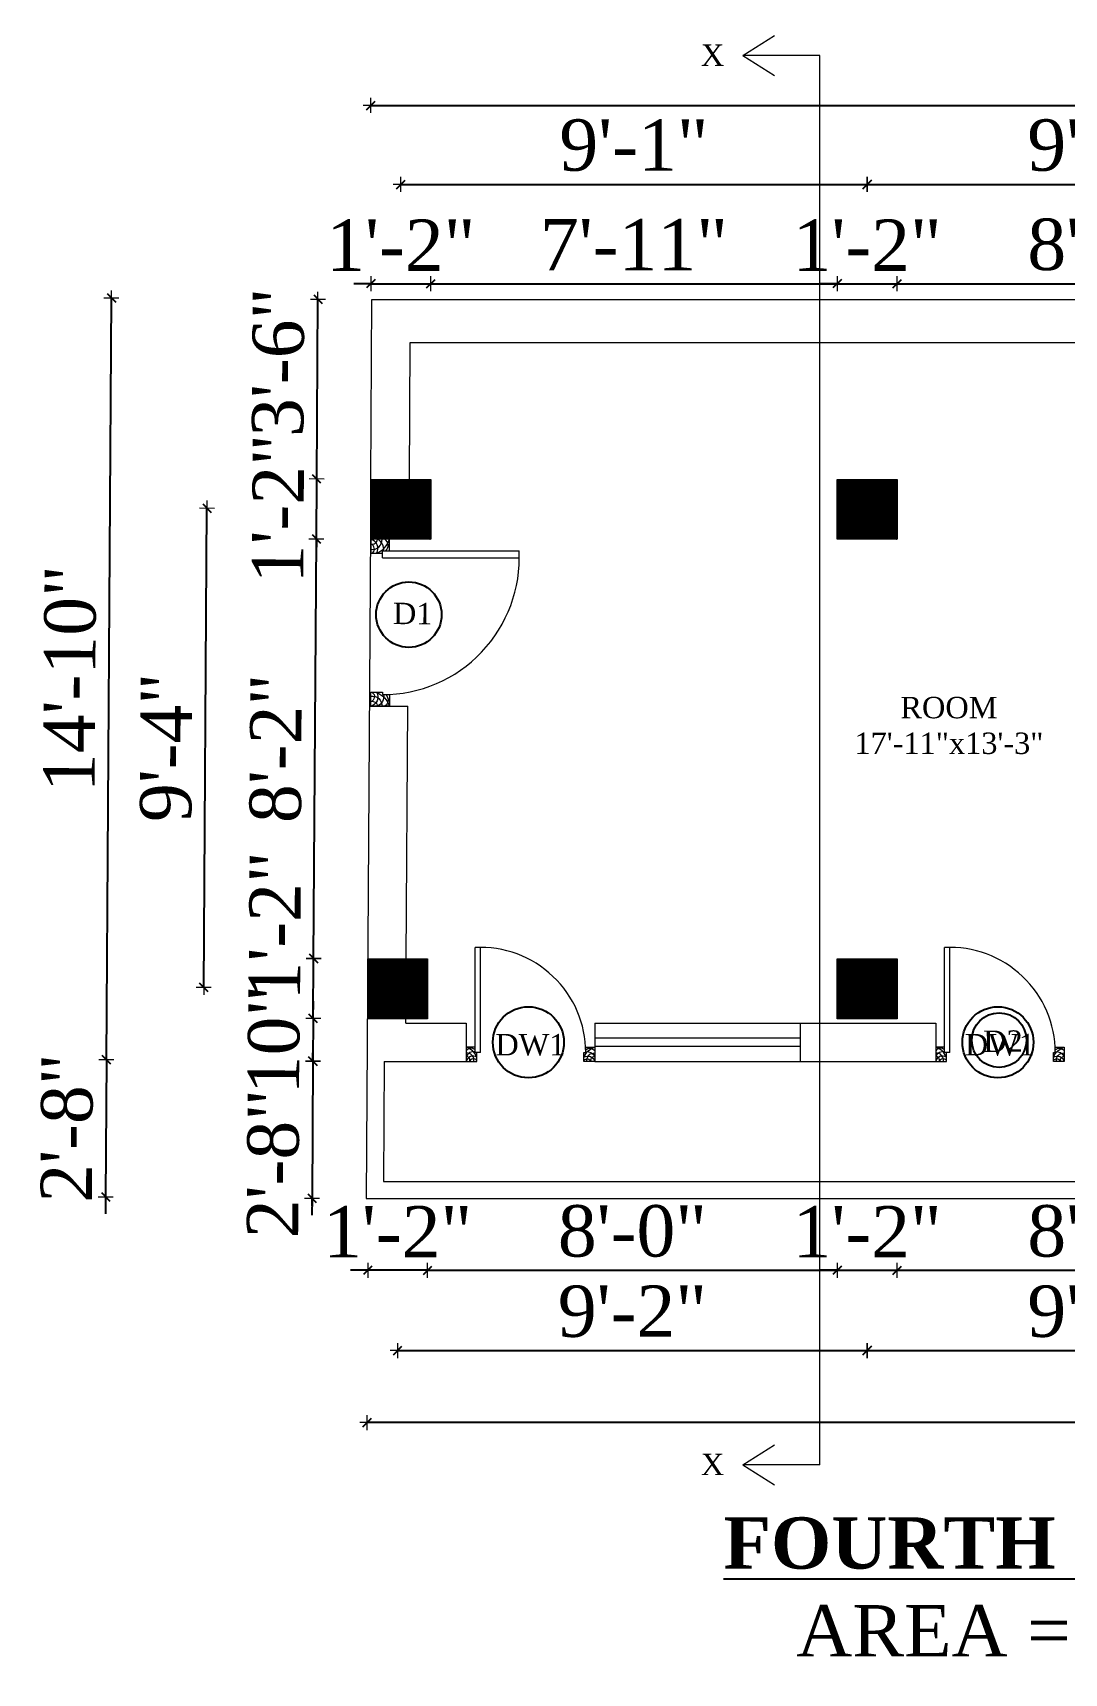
# Model space of a CAD drawing. Header units: inches. Extents: x 4069 to 291496, y -47643 to 12535.
# Drawn here: x 26964.6 to 27205.4, y 1336.8 to 1720 of the extents above; entities that cross this region are included whole.
import ezdxf

# ---------------------------------------------------------------- set-up
doc = ezdxf.new("R2010")
doc.units = ezdxf.units.IN
doc.header["$LTSCALE"] = 5
doc.header["$MEASUREMENT"] = 0
for name, color, linetype, lineweight in [('A-WALL', 7, 'Continuous', 9), ('Dimension', 7, 'Continuous', 18), ('DOOR', 62, 'Continuous', 0)]:
    doc.layers.add(name, color=color, linetype=linetype, lineweight=lineweight)
doc.layers.add('dim line', color=7, linetype='Continuous', lineweight=15, true_color=0xfab2b2)
doc.layers.add('TEXT', color=6, linetype='Continuous')
doc.layers.add('WALL', color=7, linetype='Continuous')
doc.styles.add('ordinary', font='times.ttf')
doc.dimstyles.new('Copy of 96', dxfattribs={"dimtxt": 7, "dimasz": 4, "dimexe": 0.5, "dimexo": 0.5, "dimgap": 3, "dimtad": 1, "dimdec": 1, "dimzin": 11, "dimdsep": 46, "dimlunit": 4, "dimtxsty": 'ordinary', "dimblk": 'OBLIQUE', "dimcen": 0.09, "dimse1": 1, "dimse2": 1, "dimclrt": 6, "dimazin": 0, "dimtfac": 1, "dimtdec": 1, "dimtix": 1, "dimtmove": 2, "dimatfit": 3, "dimldrblk": 'leader', "dimfxl": 0.5, "dimfxlon": 1, "dimtolj": 1, "dimtzin": 0, "dimarcsym": 0})
pattern_1 = [(45, (2730.27903, 0), (-0.08838834765, 0.08838834765), [])]

# ---------------------------------------------------------------- blocks, each defined once
blk = doc.blocks.new('A$C27B36B59')
at = {"layer": 'DOOR'}
for p, q in [((0, 4), (0, 0)), ((2.5, 4), (0, 4)), ((2.5, 2.5), (2.5, 4)), ((0, 0), (3, 0)), ((3, 2.5), (2.5, 2.5)), ((3, 0), (3, 2.5))]:
    blk.add_line(p, q, dxfattribs=at)
for centre, radius, start, end in [((-1.4, -0.54), 4.75, 22.1411, 72.838), ((1.34, 2.09), 1.64, 45.138, 144.8948), ((2.21, 0.3), 2.49, 83.3149, 152.658), ((0.13, 0.37), 2.05, 349.4875, 93.6805), ((1.96, -0.47), 2.01, 58.7447, 166.495), ((-0.06, 0.32), 1.13, 343.542, 86.947), ((2.08, -0.4), 1.17, 38.2816, 160.1519)]:
    blk.add_arc(centre, radius, start, end, dxfattribs=at)
blk = doc.blocks.new('D2')
at = {"layer": 'DOOR'}
for p, q in [((74473.95, 24047.59), (74473.95, 24018.09)), ((74473.95, 24047.59), (74475.45, 24047.59)), ((74475.45, 24047.59), (74475.45, 24018.13))]:
    blk.add_line(p, q, dxfattribs=at)
blk.add_arc((74473.95, 24047.59), 29.5, 180, 272.9146, dxfattribs=at)
at = {"layer": 'DOOR', "xscale": -1, "rotation": 180}
blk.add_blockref('A$C27B36B59', (74441.95, 24050.09), dxfattribs=at)
at = {"layer": 'DOOR', "rotation": 180}
blk.add_blockref('A$C27B36B59', (74477.95, 24050.09), dxfattribs=at)
blk = doc.blocks.new('oblique')
at = {"color": 0, "lineweight": -2}
blk.add_line((0.25, 0.25), (-0.25, -0.25), dxfattribs=at)
at = {"layer": 'dim line', "lineweight": 9}
for p, q in [((-0.4375, 0), (0.4375, 0)), ((0, 0.4375), (0, -0.4375))]:
    blk.add_line(p, q, dxfattribs=at)
blk = doc.blocks.new('*D453')
at = {"layer": 'A-WALL', "color": 0, "lineweight": -2, "ltscale": 50, "transparency": 16777216}
for p, q in [((27042.74, 1430.96), (27038.74, 1430.96)), ((27056.74, 1430.96), (27042.74, 1430.96)), ((27056.74, 1430.96), (27060.74, 1430.96))]:
    blk.add_line(p, q, dxfattribs=at)
at = {"layer": 'Defpoints', "color": 0, "ltscale": 50, "transparency": 16777216}
for p in [(27042.74, 1489.72, -58.17), (27056.74, 1489.72, -58.17), (27042.74, 1430.96)]:
    blk.add_point(p, dxfattribs=at)
at = {"layer": 'A-WALL', "color": 0, "lineweight": -2, "ltscale": 50, "transparency": 16777216, "xscale": 4, "yscale": 4, "zscale": 4}
blk.add_blockref('oblique', (27042.74, 1430.96), dxfattribs=at)
at = {"layer": 'A-WALL', "color": 0, "lineweight": -2, "ltscale": 50, "transparency": 16777216, "xscale": 4, "yscale": 4, "zscale": 4, "rotation": 180}
blk.add_blockref('oblique', (27056.74, 1430.96), dxfattribs=at)
at = {"layer": 'A-WALL', "color": 6, "ltscale": 50, "transparency": 16777216, "insert": (27049.74, 1439.96), "char_height": 12, "attachment_point": 5, "style": 'ordinary'}
blk.add_mtext('\\A1;1\'-2"', dxfattribs=at)
blk = doc.blocks.new('_OBLIQUE')
at = {"color": 0, "linetype": 'ByBlock'}
blk.add_line((-0.5, -0.5), (0.5, 0.5), dxfattribs=at)
blk = doc.blocks.new('leader')
at = {"layer": 'Dimension'}
for p, q in [((0, -4.328), (0, 4.328)), ((-4.424, 0), (4.424, 0))]:
    blk.add_line(p, q, dxfattribs=at)
blk = doc.blocks.new('*D454')
at = {"layer": 'A-WALL', "color": 0, "lineweight": -2, "ltscale": 5, "transparency": 16777216}
blk.add_line((27056.74, 1430.96), (27152.36, 1430.96), dxfattribs=at)
at = {"layer": 'Defpoints', "color": 0, "ltscale": 5, "transparency": 16777216}
for p in [(27056.74, 1489.72, -58.17), (27152.36, 1489.72, -58.17), (27152.36, 1430.96)]:
    blk.add_point(p, dxfattribs=at)
at = {"layer": 'A-WALL', "color": 0, "lineweight": -2, "ltscale": 5, "transparency": 16777216, "xscale": 4, "yscale": 4, "zscale": 4, "rotation": 180}
blk.add_blockref('oblique', (27056.74, 1430.96), dxfattribs=at)
at = {"layer": 'A-WALL', "color": 0, "lineweight": -2, "ltscale": 5, "transparency": 16777216, "xscale": 4, "yscale": 4, "zscale": 4}
blk.add_blockref('oblique', (27152.36, 1430.96), dxfattribs=at)
at = {"layer": 'A-WALL', "color": 6, "ltscale": 5, "transparency": 16777216, "insert": (27104.55, 1440.07), "char_height": 12, "attachment_point": 5, "style": 'ordinary'}
blk.add_mtext('\\A1;8\'-0"', dxfattribs=at)
blk = doc.blocks.new('*D455')
at = {"layer": 'A-WALL', "color": 0, "lineweight": -2, "ltscale": 5, "transparency": 16777216}
for p, q in [((27152.36, 1430.96), (27148.36, 1430.96)), ((27152.36, 1430.96), (27166.36, 1430.96)), ((27166.36, 1430.96), (27170.36, 1430.96))]:
    blk.add_line(p, q, dxfattribs=at)
at = {"layer": 'Defpoints', "color": 0, "ltscale": 5, "transparency": 16777216}
for p in [(27152.36, 1489.72, -58.17), (27166.36, 1489.72, -58.17), (27166.36, 1430.96)]:
    blk.add_point(p, dxfattribs=at)
at = {"layer": 'A-WALL', "color": 0, "lineweight": -2, "ltscale": 5, "transparency": 16777216, "xscale": 4, "yscale": 4, "zscale": 4}
blk.add_blockref('oblique', (27152.36, 1430.96), dxfattribs=at)
at = {"layer": 'A-WALL', "color": 0, "lineweight": -2, "ltscale": 5, "transparency": 16777216, "xscale": 4, "yscale": 4, "zscale": 4, "rotation": 180}
blk.add_blockref('oblique', (27166.36, 1430.96), dxfattribs=at)
at = {"layer": 'A-WALL', "color": 6, "ltscale": 5, "transparency": 16777216, "insert": (27159.36, 1439.96), "char_height": 12, "attachment_point": 5, "style": 'ordinary'}
blk.add_mtext('\\A1;1\'-2"', dxfattribs=at)
blk = doc.blocks.new('*D456')
at = {"layer": 'A-WALL', "color": 0, "lineweight": -2, "ltscale": 5, "transparency": 16777216}
blk.add_line((27166.36, 1430.96), (27261.98, 1430.96), dxfattribs=at)
at = {"layer": 'Defpoints', "color": 0, "ltscale": 5, "transparency": 16777216}
for p in [(27166.36, 1489.72, -58.17), (27261.98, 1489.72, -58.17), (27261.98, 1430.96)]:
    blk.add_point(p, dxfattribs=at)
at = {"layer": 'A-WALL', "color": 0, "lineweight": -2, "ltscale": 5, "transparency": 16777216, "xscale": 4, "yscale": 4, "zscale": 4, "rotation": 180}
blk.add_blockref('oblique', (27166.36, 1430.96), dxfattribs=at)
at = {"layer": 'A-WALL', "color": 0, "lineweight": -2, "ltscale": 5, "transparency": 16777216, "xscale": 4, "yscale": 4, "zscale": 4}
blk.add_blockref('oblique', (27261.98, 1430.96), dxfattribs=at)
at = {"layer": 'A-WALL', "color": 6, "ltscale": 5, "transparency": 16777216, "insert": (27214.17, 1440.07), "char_height": 12, "attachment_point": 5, "style": 'ordinary'}
blk.add_mtext('\\A1;8\'-0"', dxfattribs=at)
blk = doc.blocks.new('*D439')
at = {"layer": 'A-WALL', "color": 0, "lineweight": -2, "ltscale": 5, "transparency": 16777216}
blk.add_line((27049.74, 1412.21), (27159.36, 1412.21), dxfattribs=at)
at = {"layer": 'Defpoints', "color": 0, "ltscale": 5, "transparency": 16777216}
for p in [(27049.74, 1496.72, -58.17), (27159.36, 1496.72, -58.17), (27159.36, 1412.21)]:
    blk.add_point(p, dxfattribs=at)
at = {"layer": 'A-WALL', "color": 0, "lineweight": -2, "ltscale": 5, "transparency": 16777216, "xscale": 4, "yscale": 4, "zscale": 4, "rotation": 180}
blk.add_blockref('oblique', (27049.74, 1412.21), dxfattribs=at)
at = {"layer": 'A-WALL', "color": 0, "lineweight": -2, "ltscale": 5, "transparency": 16777216, "xscale": 4, "yscale": 4, "zscale": 4}
blk.add_blockref('oblique', (27159.36, 1412.21), dxfattribs=at)
at = {"layer": 'A-WALL', "color": 6, "ltscale": 5, "transparency": 16777216, "insert": (27104.55, 1421.33), "char_height": 12, "attachment_point": 5, "style": 'ordinary'}
blk.add_mtext('\\A1;9\'-2"', dxfattribs=at)
blk = doc.blocks.new('*D460')
at = {"layer": 'A-WALL', "color": 0, "lineweight": -2, "ltscale": 5, "transparency": 16777216}
blk.add_line((27159.36, 1412.21), (27268.98, 1412.21), dxfattribs=at)
at = {"layer": 'Defpoints', "color": 0, "ltscale": 5, "transparency": 16777216}
for p in [(27159.36, 1496.72, -58.17), (27268.98, 1496.72, -58.17), (27268.98, 1412.21)]:
    blk.add_point(p, dxfattribs=at)
at = {"layer": 'A-WALL', "color": 0, "lineweight": -2, "ltscale": 5, "transparency": 16777216, "xscale": 4, "yscale": 4, "zscale": 4, "rotation": 180}
blk.add_blockref('oblique', (27159.36, 1412.21), dxfattribs=at)
at = {"layer": 'A-WALL', "color": 0, "lineweight": -2, "ltscale": 5, "transparency": 16777216, "xscale": 4, "yscale": 4, "zscale": 4}
blk.add_blockref('oblique', (27268.98, 1412.21), dxfattribs=at)
at = {"layer": 'A-WALL', "color": 6, "ltscale": 5, "transparency": 16777216, "insert": (27214.17, 1421.33), "char_height": 12, "attachment_point": 5, "style": 'ordinary'}
blk.add_mtext('\\A1;9\'-2"', dxfattribs=at)
blk = doc.blocks.new('*D440')
at = {"layer": 'A-WALL', "color": 0, "lineweight": -2, "ltscale": 5, "transparency": 16777216}
blk.add_line((27456.32, 1395.4), (27042.64, 1395.4), dxfattribs=at)
at = {"layer": 'Defpoints', "color": 0, "ltscale": 5, "transparency": 16777216}
for p in [(27456.32, 1600.06, -58), (27042.64, 1489.72, -58.17), (27042.64, 1395.4)]:
    blk.add_point(p, dxfattribs=at)
at = {"layer": 'A-WALL', "color": 0, "lineweight": -2, "ltscale": 5, "transparency": 16777216, "xscale": 4, "yscale": 4, "zscale": 4, "rotation": 180}
blk.add_blockref('oblique', (27042.64, 1395.4), dxfattribs=at)
at = {"layer": 'A-WALL', "color": 0, "lineweight": -2, "ltscale": 5, "transparency": 16777216, "xscale": 4, "yscale": 4, "zscale": 4}
blk.add_blockref('oblique', (27456.32, 1395.4), dxfattribs=at)
at = {"layer": 'A-WALL', "color": 6, "ltscale": 5, "transparency": 16777216, "insert": (27249.48, 1404.51), "char_height": 12, "attachment_point": 5, "style": 'ordinary'}
blk.add_mtext('\\A1;34\'-6"', dxfattribs=at)
blk = doc.blocks.new('*D462')
at = {"layer": 'A-WALL', "color": 0, "lineweight": -2, "ltscale": 50, "transparency": 16777216}
for p, q in [((27043.47, 1661.43), (27039.47, 1661.43)), ((27043.47, 1661.43), (27057.47, 1661.43)), ((27057.47, 1661.43), (27061.47, 1661.43))]:
    blk.add_line(p, q, dxfattribs=at)
at = {"layer": 'Defpoints', "color": 0, "ltscale": 50, "transparency": 16777216}
for p in [(27057.47, 1661.43), (27043.47, 1615.72, -58.17), (27057.47, 1615.72, -58.17)]:
    blk.add_point(p, dxfattribs=at)
at = {"layer": 'A-WALL', "color": 0, "lineweight": -2, "ltscale": 50, "transparency": 16777216, "xscale": 4, "yscale": 4, "zscale": 4}
blk.add_blockref('oblique', (27043.47, 1661.43), dxfattribs=at)
at = {"layer": 'A-WALL', "color": 0, "lineweight": -2, "ltscale": 50, "transparency": 16777216, "xscale": 4, "yscale": 4, "zscale": 4, "rotation": 180}
blk.add_blockref('oblique', (27057.47, 1661.43), dxfattribs=at)
at = {"layer": 'A-WALL', "color": 6, "ltscale": 50, "transparency": 16777216, "insert": (27050.47, 1670.43), "char_height": 12, "attachment_point": 5, "style": 'ordinary'}
blk.add_mtext('\\A1;1\'-2"', dxfattribs=at)
blk = doc.blocks.new('*D463')
at = {"layer": 'A-WALL', "color": 0, "lineweight": -2, "ltscale": 5, "transparency": 16777216}
blk.add_line((27057.47, 1661.43), (27152.36, 1661.43), dxfattribs=at)
at = {"layer": 'Defpoints', "color": 0, "ltscale": 5, "transparency": 16777216}
for p in [(27152.36, 1661.43), (27057.47, 1615.72, -58.17), (27152.36, 1615.72, -58.17)]:
    blk.add_point(p, dxfattribs=at)
at = {"layer": 'A-WALL', "color": 0, "lineweight": -2, "ltscale": 5, "transparency": 16777216, "xscale": 4, "yscale": 4, "zscale": 4, "rotation": 180}
blk.add_blockref('oblique', (27057.47, 1661.43), dxfattribs=at)
at = {"layer": 'A-WALL', "color": 0, "lineweight": -2, "ltscale": 5, "transparency": 16777216, "xscale": 4, "yscale": 4, "zscale": 4}
blk.add_blockref('oblique', (27152.36, 1661.43), dxfattribs=at)
at = {"layer": 'A-WALL', "color": 6, "ltscale": 5, "transparency": 16777216, "insert": (27104.91, 1670.55), "char_height": 12, "attachment_point": 5, "style": 'ordinary'}
blk.add_mtext('\\A1;7\'-11"', dxfattribs=at)
blk = doc.blocks.new('*D441')
at = {"layer": 'A-WALL', "color": 0, "lineweight": -2, "ltscale": 5, "transparency": 16777216}
for p, q in [((27152.36, 1661.43), (27148.36, 1661.43)), ((27152.36, 1661.43), (27166.36, 1661.43)), ((27166.36, 1661.43), (27170.36, 1661.43))]:
    blk.add_line(p, q, dxfattribs=at)
at = {"layer": 'Defpoints', "color": 0, "ltscale": 5, "transparency": 16777216}
for p in [(27166.36, 1661.43), (27152.36, 1615.72, -58.17), (27166.36, 1615.72, -58.17)]:
    blk.add_point(p, dxfattribs=at)
at = {"layer": 'A-WALL', "color": 0, "lineweight": -2, "ltscale": 5, "transparency": 16777216, "xscale": 4, "yscale": 4, "zscale": 4}
blk.add_blockref('oblique', (27152.36, 1661.43), dxfattribs=at)
at = {"layer": 'A-WALL', "color": 0, "lineweight": -2, "ltscale": 5, "transparency": 16777216, "xscale": 4, "yscale": 4, "zscale": 4, "rotation": 180}
blk.add_blockref('oblique', (27166.36, 1661.43), dxfattribs=at)
at = {"layer": 'A-WALL', "color": 6, "ltscale": 5, "transparency": 16777216, "insert": (27159.36, 1670.43), "char_height": 12, "attachment_point": 5, "style": 'ordinary'}
blk.add_mtext('\\A1;1\'-2"', dxfattribs=at)
blk = doc.blocks.new('*D464')
at = {"layer": 'A-WALL', "color": 0, "lineweight": -2, "ltscale": 5, "transparency": 16777216}
blk.add_line((27166.36, 1661.43), (27261.98, 1661.43), dxfattribs=at)
at = {"layer": 'Defpoints', "color": 0, "ltscale": 5, "transparency": 16777216}
for p in [(27261.98, 1661.43), (27166.36, 1615.72, -58.17), (27261.98, 1615.72, -58.17)]:
    blk.add_point(p, dxfattribs=at)
at = {"layer": 'A-WALL', "color": 0, "lineweight": -2, "ltscale": 5, "transparency": 16777216, "xscale": 4, "yscale": 4, "zscale": 4, "rotation": 180}
blk.add_blockref('oblique', (27166.36, 1661.43), dxfattribs=at)
at = {"layer": 'A-WALL', "color": 0, "lineweight": -2, "ltscale": 5, "transparency": 16777216, "xscale": 4, "yscale": 4, "zscale": 4}
blk.add_blockref('oblique', (27261.98, 1661.43), dxfattribs=at)
at = {"layer": 'A-WALL', "color": 6, "ltscale": 5, "transparency": 16777216, "insert": (27214.17, 1670.53), "char_height": 12, "attachment_point": 5, "style": 'ordinary'}
blk.add_mtext('\\A1;8\'-0"', dxfattribs=at)
blk = doc.blocks.new('*D443')
at = {"layer": 'A-WALL', "color": 0, "lineweight": -2, "ltscale": 5, "transparency": 16777216}
blk.add_line((27050.47, 1684.62), (27159.36, 1684.62), dxfattribs=at)
at = {"layer": 'Defpoints', "color": 0, "ltscale": 5, "transparency": 16777216}
for p in [(27159.36, 1684.62), (27050.47, 1608.72, -58.17), (27159.36, 1608.72, -58.17)]:
    blk.add_point(p, dxfattribs=at)
at = {"layer": 'A-WALL', "color": 0, "lineweight": -2, "ltscale": 5, "transparency": 16777216, "xscale": 4, "yscale": 4, "zscale": 4, "rotation": 180}
blk.add_blockref('oblique', (27050.47, 1684.62), dxfattribs=at)
at = {"layer": 'A-WALL', "color": 0, "lineweight": -2, "ltscale": 5, "transparency": 16777216, "xscale": 4, "yscale": 4, "zscale": 4}
blk.add_blockref('oblique', (27159.36, 1684.62), dxfattribs=at)
at = {"layer": 'A-WALL', "color": 6, "ltscale": 5, "transparency": 16777216, "insert": (27104.91, 1693.74), "char_height": 12, "attachment_point": 5, "style": 'ordinary'}
blk.add_mtext('\\A1;9\'-1"', dxfattribs=at)
blk = doc.blocks.new('*D467')
at = {"layer": 'A-WALL', "color": 0, "lineweight": -2, "ltscale": 5, "transparency": 16777216}
blk.add_line((27159.36, 1684.62), (27268.98, 1684.62), dxfattribs=at)
at = {"layer": 'Defpoints', "color": 0, "ltscale": 5, "transparency": 16777216}
for p in [(27268.98, 1684.62), (27159.36, 1608.72, -58.17), (27268.98, 1608.72, -58.17)]:
    blk.add_point(p, dxfattribs=at)
at = {"layer": 'A-WALL', "color": 0, "lineweight": -2, "ltscale": 5, "transparency": 16777216, "xscale": 4, "yscale": 4, "zscale": 4, "rotation": 180}
blk.add_blockref('oblique', (27159.36, 1684.62), dxfattribs=at)
at = {"layer": 'A-WALL', "color": 0, "lineweight": -2, "ltscale": 5, "transparency": 16777216, "xscale": 4, "yscale": 4, "zscale": 4}
blk.add_blockref('oblique', (27268.98, 1684.62), dxfattribs=at)
at = {"layer": 'A-WALL', "color": 6, "ltscale": 5, "transparency": 16777216, "insert": (27214.17, 1693.74), "char_height": 12, "attachment_point": 5, "style": 'ordinary'}
blk.add_mtext('\\A1;9\'-2"', dxfattribs=at)
blk = doc.blocks.new('*D444')
at = {"layer": 'A-WALL', "color": 0, "lineweight": -2, "ltscale": 5, "transparency": 16777216}
blk.add_line((27043.47, 1703.06), (27456.32, 1703.06), dxfattribs=at)
at = {"layer": 'Defpoints', "color": 0, "ltscale": 5, "transparency": 16777216}
for p in [(27456.32, 1703.06), (27043.47, 1615.72, -58.17), (27456.32, 1600.06, -58)]:
    blk.add_point(p, dxfattribs=at)
at = {"layer": 'A-WALL', "color": 0, "lineweight": -2, "ltscale": 5, "transparency": 16777216, "xscale": 4, "yscale": 4, "zscale": 4, "rotation": 180}
blk.add_blockref('oblique', (27043.47, 1703.06), dxfattribs=at)
at = {"layer": 'A-WALL', "color": 0, "lineweight": -2, "ltscale": 5, "transparency": 16777216, "xscale": 4, "yscale": 4, "zscale": 4}
blk.add_blockref('oblique', (27456.32, 1703.06), dxfattribs=at)
at = {"layer": 'A-WALL', "color": 6, "ltscale": 5, "transparency": 16777216, "insert": (27249.89, 1712.16), "char_height": 12, "attachment_point": 5, "style": 'ordinary'}
blk.add_mtext('\\A1;34\'-5"', dxfattribs=at)
blk = doc.blocks.new('*D445')
at = {"layer": 'A-WALL', "color": 0, "lineweight": -2, "ltscale": 50, "transparency": 16777216}
blk.add_line((27030.02, 1489.8), (27030.11, 1503.8), dxfattribs=at)
at = {"layer": 'Defpoints', "color": 0, "ltscale": 50, "transparency": 16777216}
for p in [(27030.11, 1503.8), (27042.74, 1503.72, -58.17), (27042.64, 1489.72, -58.17)]:
    blk.add_point(p, dxfattribs=at)
at = {"layer": 'A-WALL', "color": 0, "lineweight": -2, "ltscale": 50, "transparency": 16777216, "xscale": 4, "yscale": 4, "zscale": 4}
for p, rotation in [((27030.11, 1503.8), 89.6259071472328), ((27030.02, 1489.8), 269.6259071472328)]:
    blk.add_blockref('oblique', p, dxfattribs=dict(at, rotation=rotation))
at = {"layer": 'A-WALL', "color": 6, "ltscale": 50, "transparency": 16777216, "insert": (27021.06, 1511.41), "char_height": 12, "attachment_point": 5, "rotation": 89.6259, "style": 'ordinary'}
blk.add_mtext('\\A1;1\'-2"', dxfattribs=at)
blk = doc.blocks.new('*D446')
at = {"layer": 'A-WALL', "color": 0, "lineweight": -2, "ltscale": 5, "transparency": 16777216}
blk.add_line((27030.11, 1503.8), (27030.75, 1601.8), dxfattribs=at)
at = {"layer": 'Defpoints', "color": 0, "ltscale": 5, "transparency": 16777216}
for p in [(27030.75, 1601.8), (27043.47, 1601.72, -58.17), (27042.74, 1503.72, -58.17)]:
    blk.add_point(p, dxfattribs=at)
at = {"layer": 'A-WALL', "color": 0, "lineweight": -2, "ltscale": 5, "transparency": 16777216, "xscale": 4, "yscale": 4, "zscale": 4}
for p, rotation in [((27030.75, 1601.8), 89.62590714723383), ((27030.11, 1503.8), 269.6259071472338)]:
    blk.add_blockref('oblique', p, dxfattribs=dict(at, rotation=rotation))
at = {"layer": 'A-WALL', "color": 6, "ltscale": 5, "transparency": 16777216, "insert": (27021.33, 1552.86), "char_height": 12, "attachment_point": 5, "rotation": 89.6259, "style": 'ordinary'}
blk.add_mtext('\\A1;8\'-2"', dxfattribs=at)
blk = doc.blocks.new('*D469')
at = {"layer": 'A-WALL', "color": 0, "lineweight": -2, "ltscale": 5, "transparency": 16777216}
for p, q in [((27030.84, 1615.8), (27030.87, 1619.8)), ((27030.75, 1601.8), (27030.84, 1615.8)), ((27030.75, 1601.8), (27030.72, 1597.8))]:
    blk.add_line(p, q, dxfattribs=at)
at = {"layer": 'Defpoints', "color": 0, "ltscale": 5, "transparency": 16777216}
for p in [(27030.84, 1615.8), (27043.47, 1615.72, -58.17), (27043.47, 1601.72, -58.17)]:
    blk.add_point(p, dxfattribs=at)
at = {"layer": 'A-WALL', "color": 0, "lineweight": -2, "ltscale": 5, "transparency": 16777216, "xscale": 4, "yscale": 4, "zscale": 4}
for p, rotation in [((27030.84, 1615.8), 269.6259071472338), ((27030.75, 1601.8), 89.62590714723383)]:
    blk.add_blockref('oblique', p, dxfattribs=dict(at, rotation=rotation))
at = {"layer": 'A-WALL', "color": 6, "ltscale": 5, "transparency": 16777216, "insert": (27021.8, 1608.86), "char_height": 12, "attachment_point": 5, "rotation": 89.6259, "style": 'ordinary'}
blk.add_mtext('\\A1;1\'-2"', dxfattribs=at)
blk = doc.blocks.new('*D447')
at = {"layer": 'A-WALL', "color": 0, "lineweight": -2, "ltscale": 5, "transparency": 16777216}
blk.add_line((27004.48, 1497.02), (27005.21, 1609.02), dxfattribs=at)
at = {"layer": 'Defpoints', "color": 0, "ltscale": 5, "transparency": 16777216}
for p in [(27005.21, 1609.02), (27050.47, 1608.72, -58.17), (27049.74, 1496.72, -58.17)]:
    blk.add_point(p, dxfattribs=at)
at = {"layer": 'A-WALL', "color": 0, "lineweight": -2, "ltscale": 5, "transparency": 16777216, "xscale": 4, "yscale": 4, "zscale": 4}
for p, rotation in [((27005.21, 1609.02), 89.62590714723383), ((27004.48, 1497.02), 269.6259071472338)]:
    blk.add_blockref('oblique', p, dxfattribs=dict(at, rotation=rotation))
at = {"layer": 'A-WALL', "color": 6, "ltscale": 5, "transparency": 16777216, "insert": (26995.73, 1553.08), "char_height": 12, "attachment_point": 5, "rotation": 89.6259, "style": 'ordinary'}
blk.add_mtext('\\A1;9\'-4"', dxfattribs=at)
blk = doc.blocks.new('*D448')
at = {"layer": 'A-WALL', "color": 0, "lineweight": -2, "ltscale": 5, "transparency": 16777216}
blk.add_line((26981.75, 1480.12), (26982.92, 1658.12), dxfattribs=at)
at = {"layer": 'Defpoints', "color": 0, "ltscale": 5, "transparency": 16777216}
for p in [(26982.92, 1658.12), (27043.74, 1657.72, -58.17), (27042.58, 1479.72, -58.17)]:
    blk.add_point(p, dxfattribs=at)
at = {"layer": 'A-WALL', "color": 0, "lineweight": -2, "ltscale": 5, "transparency": 16777216, "xscale": 4, "yscale": 4, "zscale": 4}
for p, rotation in [((26982.92, 1658.12), 89.62590714723383), ((26981.75, 1480.12), 269.6259071472338)]:
    blk.add_blockref('oblique', p, dxfattribs=dict(at, rotation=rotation))
at = {"layer": 'A-WALL', "color": 6, "ltscale": 5, "transparency": 16777216, "insert": (26973.23, 1569.18), "char_height": 12, "attachment_point": 5, "rotation": 89.6259, "style": 'ordinary'}
blk.add_mtext('\\A1;14\'-10"', dxfattribs=at)
blk = doc.blocks.new('*D449')
at = {"layer": 'A-WALL', "color": 0, "lineweight": -2, "ltscale": 5, "transparency": 16777216}
blk.add_line((27030.84, 1615.8), (27031.12, 1657.8), dxfattribs=at)
at = {"layer": 'Defpoints', "color": 0, "ltscale": 5, "transparency": 16777216}
for p in [(27031.12, 1657.8), (27043.74, 1657.72), (27043.47, 1615.72, -58.17)]:
    blk.add_point(p, dxfattribs=at)
at = {"layer": 'A-WALL', "color": 0, "lineweight": -2, "ltscale": 5, "transparency": 16777216, "xscale": 4, "yscale": 4, "zscale": 4}
for p, rotation in [((27031.12, 1657.8), 89.62590714723383), ((27030.84, 1615.8), 269.6259071472338)]:
    blk.add_blockref('oblique', p, dxfattribs=dict(at, rotation=rotation))
at = {"layer": 'A-WALL', "color": 6, "ltscale": 5, "transparency": 16777216, "insert": (27021.88, 1643.06), "char_height": 12, "attachment_point": 5, "rotation": 89.6259, "style": 'ordinary'}
blk.add_mtext('\\A1;3\'-6"', dxfattribs=at)
blk = doc.blocks.new('*D434')
at = {"layer": 'A-WALL', "color": 0, "lineweight": -2, "ltscale": 5, "transparency": 16777216}
for p, q in [((27030.02, 1489.8), (27030.05, 1493.8)), ((27030.02, 1489.8), (27029.95, 1479.8)), ((27029.95, 1479.8), (27029.93, 1475.8))]:
    blk.add_line(p, q, dxfattribs=at)
at = {"layer": 'Defpoints', "color": 0, "ltscale": 5, "transparency": 16777216}
for p in [(27042.64, 1489.72, -58.17), (27029.95, 1479.8), (27042.58, 1479.72, -58.17)]:
    blk.add_point(p, dxfattribs=at)
at = {"layer": 'A-WALL', "color": 0, "lineweight": -2, "ltscale": 5, "transparency": 16777216, "xscale": 4, "yscale": 4, "zscale": 4}
for p, rotation in [((27030.02, 1489.8), 269.6259071472338), ((27029.95, 1479.8), 89.62590714723383)]:
    blk.add_blockref('oblique', p, dxfattribs=dict(at, rotation=rotation))
at = {"layer": 'A-WALL', "color": 6, "ltscale": 5, "transparency": 16777216, "insert": (27020.88, 1484.86), "char_height": 12, "attachment_point": 5, "rotation": 89.6259, "style": 'ordinary'}
blk.add_mtext('\\A1;10"', dxfattribs=at)
blk = doc.blocks.new('*D450')
at = {"layer": 'A-WALL', "color": 0, "lineweight": -2, "ltscale": 5, "transparency": 16777216}
for p, q in [((27029.95, 1479.8), (27029.98, 1483.8)), ((27029.95, 1479.8), (27029.74, 1447.8)), ((27029.74, 1447.8), (27029.72, 1443.8))]:
    blk.add_line(p, q, dxfattribs=at)
at = {"layer": 'Defpoints', "color": 0, "ltscale": 5, "transparency": 16777216}
for p in [(27042.58, 1479.72, -58.17), (27029.74, 1447.8), (27042.37, 1447.72)]:
    blk.add_point(p, dxfattribs=at)
at = {"layer": 'A-WALL', "color": 0, "lineweight": -2, "ltscale": 5, "transparency": 16777216, "xscale": 4, "yscale": 4, "zscale": 4}
for p, rotation in [((27029.95, 1479.8), 269.6259071472338), ((27029.74, 1447.8), 89.62590714723383)]:
    blk.add_blockref('oblique', p, dxfattribs=dict(at, rotation=rotation))
at = {"layer": 'A-WALL', "color": 6, "ltscale": 5, "transparency": 16777216, "insert": (27020.7, 1455.88), "char_height": 12, "attachment_point": 5, "rotation": 89.6259, "style": 'ordinary'}
blk.add_mtext('\\A1;2\'-8"', dxfattribs=at)
blk = doc.blocks.new('*D438')
at = {"layer": 'A-WALL', "color": 0, "lineweight": -2, "ltscale": 5, "transparency": 16777216}
for p, q in [((26981.75, 1480.12), (26981.78, 1484.12)), ((26981.75, 1480.12), (26981.55, 1448.12)), ((26981.55, 1448.12), (26981.52, 1444.12))]:
    blk.add_line(p, q, dxfattribs=at)
at = {"layer": 'Defpoints', "color": 0, "ltscale": 5, "transparency": 16777216}
for p in [(27042.58, 1479.72, -58.17), (26981.55, 1448.12), (27042.37, 1447.72, -58.17)]:
    blk.add_point(p, dxfattribs=at)
at = {"layer": 'A-WALL', "color": 0, "lineweight": -2, "ltscale": 5, "transparency": 16777216, "xscale": 4, "yscale": 4, "zscale": 4}
for p, rotation in [((26981.75, 1480.12), 269.6259071472338), ((26981.55, 1448.12), 89.62590714723383)]:
    blk.add_blockref('oblique', p, dxfattribs=dict(at, rotation=rotation))
at = {"layer": 'A-WALL', "color": 6, "ltscale": 5, "transparency": 16777216, "insert": (26972.55, 1464.18), "char_height": 12, "attachment_point": 5, "rotation": 89.6259, "style": 'ordinary'}
blk.add_mtext('\\A1;2\'-8"', dxfattribs=at)

msp = doc.modelspace()

# ---------------------------------------------------------------- hatches: boundary and pattern name
at = {"layer": 'A-WALL', "ltscale": 5}
h = msp.add_hatch(dxfattribs=at)
h.set_pattern_fill('ANSI31', color=256)
h.set_pattern_definition(pattern_1)
h.paths.add_polyline_path([(27057.46721, 1615.72114), (27043.46721, 1615.72114), (27043.46721, 1601.72114), (27047.80054, 1601.72114), (27057.46721, 1601.72114)])
h = msp.add_hatch(dxfattribs=at)
h.set_pattern_fill('ANSI31', color=256)
h.set_pattern_definition(pattern_1)
h.paths.add_polyline_path([(27166.35704, 1615.72114), (27152.35704, 1615.72114), (27152.35704, 1601.72114), (27166.35704, 1601.72114)])
h = msp.add_hatch(dxfattribs=at)
h.set_pattern_fill('ANSI31', color=256)
h.set_pattern_definition(pattern_1)
h.paths.add_polyline_path([(27056.73593, 1503.72114), (27042.73593, 1503.72114), (27042.73593, 1489.72114), (27056.73593, 1489.72114)])
h = msp.add_hatch(dxfattribs=at)
h.set_pattern_fill('ANSI31', color=256)
h.set_pattern_definition(pattern_1)
h.paths.add_polyline_path([(27166.35704, 1503.72114), (27152.35704, 1503.72114), (27152.35704, 1489.72114), (27166.35704, 1489.72114)])

# ---------------------------------------------------------------- linework, layer by layer
for p, q in [((27130.3018, 1714.72114), (27137.73096, 1719.40035)), ((27148.3018, 1714.72114), (27130.3018, 1714.72114)), ((27130.3018, 1714.72114), (27137.73096, 1710.04193)), ((27148.3018, 1385.51726), (27148.3018, 1714.72114)), ((27043.46721, 1615.72114), (27043.74143, 1657.72114)), ((27043.74143, 1657.72114), (27353.65234, 1657.72114)), ((27052.46701, 1615.66238), (27052.67633, 1647.72114)), ((27052.67633, 1647.72114), (27261.97816, 1647.72114)), ((27043.46721, 1615.72114), (27042.37029, 1447.72114)), ((27043.12116, 1562.72127), (27052.12135, 1562.72127)), ((27051.73612, 1503.72114), (27052.12135, 1562.72127)), ((27051.63818, 1488.72114), (27051.64471, 1489.72114)), ((27051.63818, 1488.72114), (27065.73593, 1488.72114)), ((27065.73593, 1488.72114), (27065.73593, 1479.72114)), ((27095.73593, 1488.72114), (27175.35704, 1488.72114)), ((27095.73593, 1488.72114), (27095.73593, 1479.72114)), ((27143.73593, 1488.72114), (27143.73593, 1479.72114)), ((27143.73593, 1488.72114), (27143.73593, 1479.72114)), ((27175.35704, 1488.72114), (27175.35704, 1479.72114)), ((27143.73593, 1485.22114), (27095.73593, 1485.22114)), ((27143.73593, 1483.22114), (27095.73593, 1483.22114)), ((27046.57931, 1479.72114), (27046.39649, 1451.72114)), ((27046.57931, 1479.72114), (27065.73593, 1479.72114)), ((27095.73593, 1479.72114), (27175.35704, 1479.72114)), ((27046.39649, 1451.72114), (27271.97816, 1451.72114)), ((27042.37029, 1447.72114), (27359.20476, 1447.72114)), ((27130.3018, 1385.51726), (27137.73096, 1390.19646)), ((27148.3018, 1385.51726), (27130.3018, 1385.51726)), ((27130.3018, 1385.51726), (27137.73096, 1380.83805))]:
    msp.add_line(p, q, dxfattribs=at)
at = {"layer": 'A-WALL', "ltscale": 5, "elevation": -58.16904}
for points in [[(27043.46721, 1615.72114), (27057.46721, 1615.72114), (27057.46721, 1601.72114), (27043.46721, 1601.72114)], [(27152.35704, 1615.72114), (27166.35704, 1615.72114), (27166.35704, 1601.72114), (27152.35704, 1601.72114)], [(27042.73593, 1503.72114), (27056.73593, 1503.72114), (27056.73593, 1489.72114), (27042.73593, 1489.72114)], [(27152.35704, 1503.72114), (27166.35704, 1503.72114), (27166.35704, 1489.72114), (27152.35704, 1489.72114)]]:
    msp.add_lwpolyline(points, close=True, dxfattribs=at)
at = {"layer": 'TEXT'}
for centre, radius in [((27052.35096, 1584.11797, -58.16904), 7.64038), ((27080.26216, 1484.22114, -58.16904), 8.29786), ((27189.88328, 1484.22114, -58.16904), 8.29786), ((27190.16167, 1484.73217, -58.16904), 6.36673)]:
    msp.add_circle(centre, radius, dxfattribs=at)

# ---------------------------------------------------------------- block references
at = {"layer": 'WALL', "color": 2, "linetype": 'ByBlock'}
for p, xscale, yscale, zscale, rotation in [((53097.72911, -79082.72602, -58.16904), 1.083333333326322, 1.083333333326322, 1.083333333326322, 89.99999999998198), ((89128.21269, 21520.6594, -58.16904), 0.8332999999984168, 0.8333000000000084, 0.8333, 180), ((89237.8338, 21520.6594, -58.16904), 0.8332999999984168, 0.8333000000000084, 0.8333, 180)]:
    msp.add_blockref('D2', p, dxfattribs=dict(at, xscale=xscale, yscale=yscale, zscale=zscale, rotation=rotation))

# ---------------------------------------------------------------- texts
at = {"layer": 'TEXT', "style": 'ordinary'}
for p in [(27120.5201, 1712.30629, -58.16904), (27120.5201, 1383.1024, -58.16904)]:
    msp.add_text('X', height=5, dxfattribs=at).set_placement(p)
for s, rotation, p in [('D1', 359.5142373, (27048.62472, 1581.91672, -58.16904)), ('D2', 0.4857627, (27186.47772, 1481.94442, -58.16904)), ('DW1', 0.0003881, (27072.54974, 1481.15703, -58.16904)), ('DW1', 0.0003881, (27182.17086, 1481.15703, -58.16904))]:
    msp.add_text(s, height=5, rotation=rotation, dxfattribs=at).set_placement(p)
at = {"layer": 'TEXT', "insert": (27178.45482, 1551.50119), "char_height": 5, "attachment_point": 8, "rotation": 359.9996119, "style": 'ordinary'}
msp.add_mtext_dynamic_manual_height_columns('ROOM\\P17\'-11"x13\'-3"', width=101.5687276, gutter_width=1720.71691, heights=[0], dxfattribs=at)
at = {"layer": 'TEXT', "char_height": 12, "width": 219.8150831, "attachment_point": 8, "rotation": 359.9996119, "style": 'ordinary'}
for s, insert in [('{\\fTimes New Roman|b1|i0|c0|p18;\\LFOURTH FLOOR PLAN}', (27226.01065, 1361.08287)), ('AREA = 458.09sq. ft.', (27222.42589, 1336.84211))]:
    msp.add_mtext(s, dxfattribs=dict(at, insert=insert))

# ---------------------------------------------------------------- dimensions: what is measured, and where the dimension line sits
at = {"layer": 'A-WALL', "ltscale": 5}
for base, p1, p2, picture, middle in [((27456.3152, 1703.05625), (27043.46721, 1615.72114, -58.16904), (27456.3152, 1600.06038, -58), '*D444', (27249.8912, 1712.16007)), ((27159.35704, 1684.62344), (27050.46721, 1608.72114, -58.16904), (27159.35704, 1608.72114, -58.16904), '*D443', (27104.91212, 1693.74457)), ((27268.97816, 1684.62344), (27159.35704, 1608.72114, -58.16904), (27268.97816, 1608.72114, -58.16904), '*D467', (27214.1676, 1693.74457)), ((27152.35704, 1661.43026), (27057.46721, 1615.72114, -58.16904), (27152.35704, 1615.72114, -58.16904), '*D463', (27104.91212, 1670.55139)), ((27261.97816, 1661.43026), (27166.35704, 1615.72114, -58.16904), (27261.97816, 1615.72114, -58.16904), '*D464', (27214.1676, 1670.53408)), ((27166.35704, 1661.43026), (27152.35704, 1615.72114, -58.16904), (27166.35704, 1615.72114, -58.16904), '*D441', (27159.35704, 1670.43026)), ((27042.64452, 1395.4045), (27456.3152, 1600.06038, -58), (27042.64452, 1489.72114, -58.16904), '*D440', (27249.47986, 1404.50832)), ((27159.35704, 1412.21176), (27049.73593, 1496.72114, -58.16904), (27159.35704, 1496.72114, -58.16904), '*D439', (27104.54649, 1421.33288)), ((27268.97816, 1412.21176), (27159.35704, 1496.72114, -58.16904), (27268.97816, 1496.72114, -58.16904), '*D460', (27214.1676, 1421.33288)), ((27152.35704, 1430.96455), (27056.73593, 1489.72114, -58.16904), (27152.35704, 1489.72114, -58.16904), '*D454', (27104.54649, 1440.06837)), ((27166.35704, 1430.96455), (27152.35704, 1489.72114, -58.16904), (27166.35704, 1489.72114, -58.16904), '*D455', (27159.35704, 1439.96455)), ((27261.97816, 1430.96455), (27166.35704, 1489.72114, -58.16904), (27261.97816, 1489.72114, -58.16904), '*D456', (27214.1676, 1440.06837))]:
    dim = msp.add_linear_dim(base=base, p1=p1, p2=p2, dimstyle='Copy of 96', override={"dimtxt": 12, "dimdec": 0, "dimblk": 'oblique', "dimtdec": 0, "dimarcsym": 1}, dxfattribs=at)
    dim.commit()
    dim.dimension.update_dxf_attribs({"geometry": picture, "text_midpoint": middle})
at = {"layer": 'A-WALL', "ltscale": 50}
for base, p1, p2, picture, middle in [((27057.46721, 1661.43026), (27043.46721, 1615.72114, -58.16904), (27057.46721, 1615.72114, -58.16904), '*D462', (27050.46721, 1670.43026)), ((27042.73593, 1430.96455), (27056.73593, 1489.72114, -58.16904), (27042.73593, 1489.72114, -58.16904), '*D453', (27049.73593, 1439.96455))]:
    dim = msp.add_linear_dim(base=base, p1=p1, p2=p2, dimstyle='Copy of 96', override={"dimtxt": 12, "dimdec": 0, "dimblk": 'oblique', "dimtdec": 0, "dimarcsym": 1}, dxfattribs=at)
    dim.commit()
    dim.dimension.update_dxf_attribs({"geometry": picture, "text_midpoint": middle})
at = {"layer": 'A-WALL', "ltscale": 5}
for base, p1, p2, picture, middle in [((26982.91696, 1658.11828), (27042.57923, 1479.72114, -58.16904), (27043.74143, 1657.72114, -58.16904), '*D448', (26973.23223, 1569.17772)), ((27030.84159, 1615.80358), (27043.46721, 1601.72114, -58.16904), (27043.46721, 1615.72114, -58.16904), '*D469', (27021.79608, 1608.86264)), ((27005.21214, 1609.01662), (27049.73593, 1496.72114, -58.16904), (27050.46721, 1608.72114, -58.16904), '*D447', (26995.72557, 1553.07618)), ((27030.75018, 1601.80418), (27042.73593, 1503.72114, -58.16904), (27043.46721, 1601.72114, -58.16904), '*D446', (27021.32662, 1552.86332)), ((27029.95361, 1479.80358), (27042.64452, 1489.72114, -58.16904), (27042.57923, 1479.72114, -58.16904), '*D434', (27020.88263, 1484.86302)), ((26981.54582, 1448.11828), (27042.57923, 1479.72114, -58.16904), (27042.37029, 1447.72114, -58.16904), '*D438', (26972.54666, 1464.17772))]:
    dim = msp.add_linear_dim(base=base, p1=p1, p2=p2, angle=269.6259071, dimstyle='Copy of 96', override={"dimtxt": 12, "dimdec": 0, "dimblk": 'oblique', "dimtdec": 0, "dimarcsym": 1}, dxfattribs=at)
    dim.commit()
    dim.dimension.update_dxf_attribs({"geometry": picture, "text_midpoint": middle})
for base, p1, p2, picture, middle in [((27031.11582, 1657.80358), (27043.46721, 1615.72114, -58.16904), (27043.74143, 1657.72114), '*D449', (27021.87508, 1643.05742)), ((27029.74468, 1447.80358), (27042.57923, 1479.72114, -58.16904), (27042.37029, 1447.72114), '*D450', (27020.69981, 1455.8842))]:
    dim = msp.add_linear_dim(base=base, p1=p1, p2=p2, angle=269.6259071, dimstyle='Copy of 96', override={"dimtxt": 12, "dimdec": 0, "dimblk": 'oblique', "dimtdec": 0, "dimarcsym": 1}, dxfattribs=at)
    dim.commit()
    dim.dimension.update_dxf_attribs({"geometry": picture, "text_midpoint": middle, "dimtype": 160})
at = {"layer": 'A-WALL', "ltscale": 50}
dim = msp.add_linear_dim(base=(27030.11031, 1503.80358), p1=(27042.64452, 1489.72114, -58.16904), p2=(27042.73593, 1503.72114, -58.16904), angle=89.6259071, dimstyle='Copy of 96', override={"dimtxt": 12, "dimdec": 0, "dimblk": 'oblique', "dimtdec": 0, "dimarcsym": 1}, dxfattribs=at)
dim.commit()
dim.dimension.update_dxf_attribs({"geometry": '*D445', "text_midpoint": (27021.0648, 1511.41487), "dimtype": 161})

doc.saveas('drawing.dxf')
